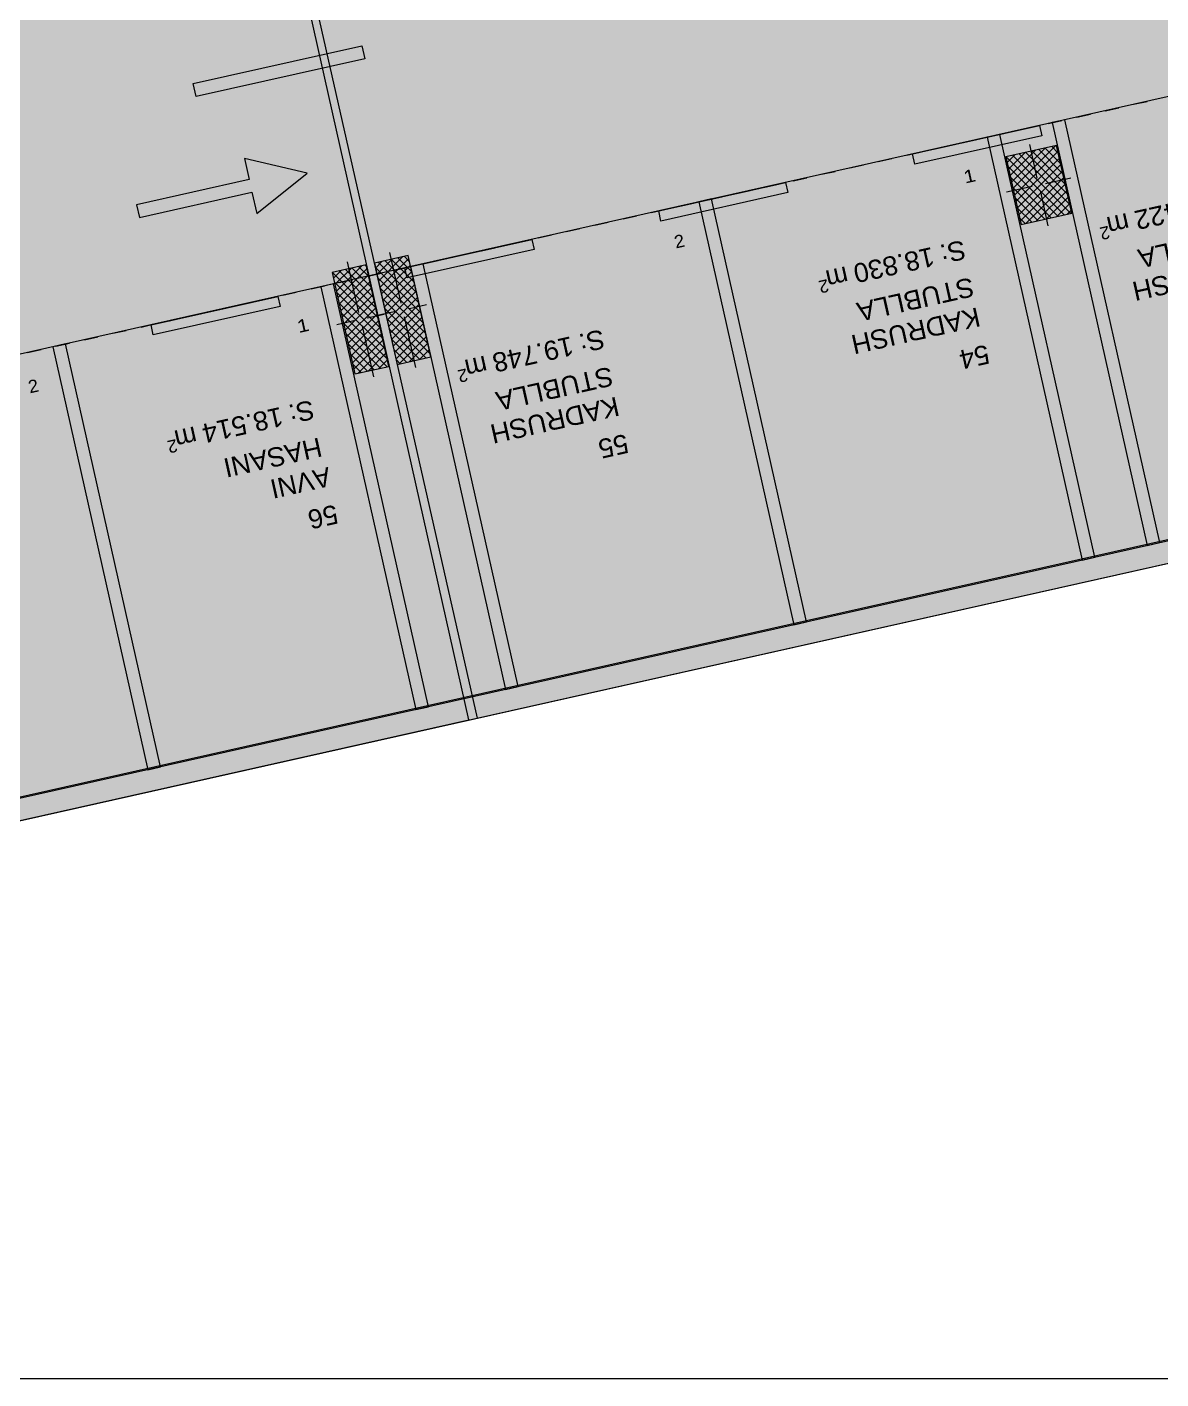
# Model space of a CAD drawing. Header units: centimetres. Extents: x -6805 to 4309, y -7338 to 617.
# Drawn here: x 135 to 1444, y -7296 to -5735 of the extents above; entities that cross this region are included whole.
import ezdxf

# ---------------------------------------------------------------- set-up
doc = ezdxf.new("R2010")
doc.units = ezdxf.units.CM
for name, color, linetype, true_color in [('PDF_ - MESI I RRUGES', 7, 'Continuous', 0x7f7f7f), ('PDF_ - rruga_ndarjet anesore', 7, 'Continuous', 0x7f7f7f), ('PDF_ - SHENJAT_RRUGA', 7, 'Continuous', 0x7f7f7f), ('PDF_065 Möbel Einrichtung', 7, 'Continuous', 0x7f7f7f), ('PDF_A - Akset', 7, 'Continuous', 0xfd4435), ('PDF_A - Pllaka Themel', 7, 'Continuous', 0x7f7f7f), ('PDF_A1 - Bodrumi -1', 7, 'Continuous', 0x7f7f7f)]:
    doc.layers.add(name, color=color, linetype=linetype, true_color=true_color)
for name, color, linetype in [('PDF_- GARAZHE', 7, 'Continuous'), ('PDF_A - Muret', 7, 'Continuous'), ('PDF_A - Shtyllat', 7, 'Continuous'), ('PDF_Geometry', 7, 'Continuous')]:
    doc.layers.add(name, color=color, linetype=linetype)
doc.styles.add('PDF Arial', font='')
doc.styles.get('PDF Arial').set_extended_font_data('Arial')

msp = doc.modelspace()

# ---------------------------------------------------------------- hatches: boundary and pattern name
at = {"layer": 'PDF_ - SHENJAT_RRUGA', "true_color": 0xffffff, "transparency": 33554559}
msp.add_hatch(color=7, dxfattribs=at).paths.add_polyline_path([(400.2, -5950.1), (394.7, -5925.6), (264.8, -5954.8), (261.5, -5940.1), (391.4, -5911), (385.9, -5886.6), (458.5, -5903.6)])
at = {"layer": 'PDF_A - Pllaka Themel', "true_color": 0xd5d5d5, "transparency": 33554559}
h = msp.add_hatch(color=254, dxfattribs=at)
h.paths.add_polyline_path([(-5581.9, -878.8), (-5581.9, -838.7), (-5657, -838.7), (-5657, -378.3), (-5642, -378.3), (-5642, 287.3), (-2884.7, 287.3), (-432.6, 287.3), (-419.8, 287.3), (978.3, 287.3), (978.3, -308.2), (1644.1, -308.2), (1644.1, -1142.4), (931, -1302.4), (1552.2, -1164.4), (1863.2, -2555.1), (1863.3, -2555.1), (2158.7, -3867.3), (2155.2, -3868), (2646.9, -6059.2), (2017.8, -6200.4), (2017.7, -6199.9), (-1597, -7011), (-1702.7, -6540.3), (-1846.3, -6572.5), (-1977, -6060.1), (-1982.5, -5964.4), (-1839, -5932.3), (-2055.7, -4966.3), (-2419.3, -4966.3), (-2929.7, -4966.3), (-2929.7, -2144.8), (-2909.7, -2144.8), (-2904.7, -1595.7), (-4731.2, -1619.4), (-4671.2, -1619.4), (-4671.2, -2159.8), (-5099, -2159.8), (-5102.5, -2159.8), (-5106, -2159.6), (-5109.5, -2159.4), (-5113, -2159), (-5116.5, -2158.6), (-5120, -2158), (-5123.4, -2157.4), (-5126.9, -2156.7), (-5130.3, -2155.8), (-5133.7, -2154.9), (-5137, -2153.9), (-5140.4, -2152.8), (-5143.6, -2151.6), (-5146.9, -2150.3), (-5150.1, -2148.9), (-5153.3, -2147.4), (-5156.4, -2145.9), (-5159.5, -2144.2), (-5162.6, -2142.5), (-5165.6, -2140.6), (-5168.5, -2138.7), (-5171.4, -2136.7), (-5174.3, -2134.7), (-5177, -2132.5), (-5179.7, -2130.3), (-5182.4, -2128), (-5185, -2125.6), (-5187.5, -2123.2), (-5189.9, -2120.6), (-5192.3, -2118.1), (-5194.6, -2115.4), (-5196.8, -2112.7), (-5199, -2109.9), (-5201.1, -2107.1), (-5203, -2104.2), (-5205, -2101.3), (-5206.8, -2098.3), (-5208.5, -2095.2), (-5210.2, -2092.1), (-5211.7, -2089), (-5213.2, -2085.8), (-5214.6, -2082.6), (-5215.9, -2079.3), (-5217.1, -2076), (-5218.2, -2072.7), (-5219.2, -2069.3), (-5220.2, -2065.9), (-5221, -2062.5), (-5221.7, -2059.1), (-5222.4, -2055.7), (-5222.9, -2052.2), (-5223.3, -2048.7), (-5223.7, -2045.2), (-5223.9, -2041.7), (-5224.1, -2038.2), (-5224.1, -2034.7), (-5224.1, -1589.4), (-5276.7, -1564.4), (-5842.1, -1564.4), (-5842.1, -878.8)])
h.paths.add_polyline_path([(-1884.8, -2746.4), (-1725.8, -2754.1), (-263.3, -2617.9), (-272, -2578.8), (-296.8, -2580.2), (-343.5, -2075.8), (-1348.1, -2129.8), (-1534.8, -2147.2), (-1533.4, -2162), (-1836.8, -2167.5), (-1836.8, -2147.5), (-1876.8, -2147.5), (-1876.8, -2187.5), (-1531.1, -2187), (-1493.3, -2681.2), (-1884.8, -2706.4)])
h.paths.add_polyline_path([(-452.6, -1589.4), (-91.9, -1583.4), (-92.3, -1174), (283, -1174), (283, -828.7), (-419.8, -828.7), (-427.6, -828.7), (-452.6, -828.7)])
h.paths.add_polyline_path([(413.2, -3713.8), (401.1, -3715.6), (389, -3717.6), (376.9, -3719.5), (364.9, -3721.6), (352.8, -3723.8), (340.8, -3726), (328.8, -3728.3), (316.8, -3730.7), (304.8, -3733.2)])
at = {"layer": 'PDF_A - Pllaka Themel', "true_color": 0xbfbfbf, "transparency": 33554559}
h = msp.add_hatch(color=9, dxfattribs=at)
h.paths.add_polyline_path([(-5637, -378.3), (-5637, -315.2), (-447.7, -308.2), (-447.7, -308.2), (963.5, -308.2), (963.5, -763.7), (936, -763.7), (936, -863.8), (963.5, -863.8), (964.8, -1337.1), (925.7, -1345.9), (892.3, -1353.4), (988.5, -1782.6), (1104.4, -2300.9), (1195, -2706.1), (1170.6, -2711.6), (1193.4, -2813), (1455.7, -3983.1), (1827.5, -5638), (1828.4, -5640.7), (1829.1, -5643.5), (1829.9, -5646.3), (1830.5, -5649.1), (1831, -5651.9), (1831.4, -5654.7), (1831.7, -5657.6), (1831.9, -5660.4), (1832, -5663.3), (1832, -5666.1), (1831.9, -5669), (1831.7, -5671.9), (1831.4, -5674.7), (1831, -5677.5), (1830.5, -5680.4), (1829.9, -5683.2), (1829.2, -5685.9), (1828.5, -5688.7), (1827.6, -5691.4), (1826.6, -5694.1), (1825.5, -5696.8), (1824.4, -5699.4), (1823.1, -5701.9), (1821.8, -5704.5), (1820.4, -5707), (1818.8, -5709.4), (1817.3, -5711.8), (1815.6, -5714.1), (1813.8, -5716.3), (1812, -5718.5), (1810.1, -5720.7), (1808.1, -5722.7), (1806, -5724.7), (1803.9, -5726.6), (1801.7, -5728.5), (1799.5, -5730.2), (1797.2, -5731.9), (1794.8, -5733.5), (1792.4, -5735.1), (1789.9, -5736.5), (1787.4, -5737.8), (1784.8, -5739.1), (1782.2, -5740.3), (1779.5, -5741.3), (1776.8, -5742.3), (-1865.8, -6559.8), (-1972, -6060.1), (1187.4, -5351.2), (1189.5, -5350.7), (1191.6, -5350.1), (1193.7, -5349.4), (1195.7, -5348.6), (1197.7, -5347.8), (1199.7, -5346.8), (1201.6, -5345.8), (1203.5, -5344.6), (1205.3, -5343.4), (1207.1, -5342.2), (1208.8, -5340.8), (1210.4, -5339.3), (1212, -5337.8), (1213.5, -5336.3), (1214.9, -5334.6), (1216.3, -5332.9), (1217.6, -5331.2), (1218.8, -5329.3), (1219.9, -5327.5), (1221, -5325.5), (1221.9, -5323.6), (1222.8, -5321.6), (1223.5, -5319.5), (1224.2, -5317.5), (1224.8, -5315.4), (1225.3, -5313.2), (1225.7, -5311.1), (1226, -5308.9), (1226.2, -5306.8), (1226.3, -5304.6), (1226.4, -5302.4), (1226.3, -5300.2), (1226.1, -5298), (1225.8, -5295.9), (1225.5, -5293.7), (1225, -5291.6), (967.7, -4148), (967.2, -4145.8), (966.5, -4143.7), (965.8, -4141.6), (964.9, -4139.5), (964, -4137.5), (963, -4135.5), (961.9, -4133.5), (960.7, -4131.7), (959.4, -4129.8), (958, -4128), (956.6, -4126.3), (955.1, -4124.7), (953.5, -4123.1), (951.9, -4121.6), (950.1, -4120.2), (948.4, -4118.8), (946.5, -4117.6), (944.6, -4116.4), (942.7, -4115.3), (940.7, -4114.2), (938.7, -4113.3), (936.6, -4112.5), (934.5, -4111.7), (932.3, -4111.1), (930.2, -4110.5), (928, -4110.1), (925.8, -4109.7), (923.6, -4109.5), (921.3, -4109.3), (919.1, -4109.3), (916.9, -4109.3), (914.6, -4109.5), (912.4, -4109.7), (910.2, -4110.1), (908, -4110.5), (526.4, -4196.1), (467.8, -4209.3), (455.6, -4213.1), (443.4, -4217), (431.2, -4221), (419.1, -4225.1), (406.9, -4229.3), (394.9, -4233.6), (382.8, -4238), (370.8, -4242.5), (358.8, -4247.1), (346.9, -4251.7), (335, -4256.5), (323.1, -4261.4), (311.3, -4266.3), (299.5, -4271.3), (287.8, -4276.4), (276.1, -4281.7), (264.4, -4287), (252.8, -4292.3), (241.2, -4297.8), (229.6, -4303.4), (218.1, -4309.1), (206.7, -4314.8), (195.3, -4320.7), (183.9, -4326.6), (172.6, -4332.6), (161.3, -4338.7), (150.1, -4344.9), (138.9, -4351.2), (127.8, -4357.5), (116.7, -4364), (105.7, -4370.5), (94.7, -4377.1), (83.8, -4383.8), (72.9, -4390.6), (62.1, -4397.5), (51.3, -4404.4), (40.6, -4411.4), (29.9, -4418.6), (19.3, -4425.8), (8.8, -4433), (-1.7, -4440.4), (-13.4, -4447.8), (-25.2, -4455.1), (-37, -4462.3), (-48.8, -4469.4), (-60.7, -4476.4), (-72.7, -4483.4), (-84.7, -4490.2), (-96.7, -4497), (-108.8, -4503.7), (-121, -4510.3), (-133.1, -4516.8), (-145.4, -4523.3), (-157.7, -4529.6), (-170, -4535.9), (-182.3, -4542.1), (-194.8, -4548.2), (-207.2, -4554.2), (-219.7, -4560.1), (-232.3, -4565.9), (-244.8, -4571.6), (-257.5, -4577.3), (-270.1, -4582.8), (-282.8, -4588.3), (-295.6, -4593.6), (-308.3, -4598.9), (-321.1, -4604.1), (-334, -4609.2), (-346.9, -4614.2), (-359.8, -4619.1), (-372.8, -4623.9), (-385.7, -4628.7), (-398.8, -4633.3), (-411.8, -4637.9), (-424.9, -4642.3), (-438, -4646.7), (-451.2, -4650.9), (-464.4, -4655.1), (-477.6, -4659.2), (-490.8, -4663.2), (-2040.8, -5011), (-2050.8, -4966.3), (-2414.3, -4966.3), (-2414.3, -4749.4), (-2414.6, -2387.8), (-2414.6, -2276.5), (-2415.1, -2272.8), (-2415.6, -2269.1), (-2416.3, -2265.4), (-2417.1, -2261.8), (-2417.9, -2258.1), (-2418.9, -2254.5), (-2419.9, -2251), (-2421.1, -2247.4), (-2422.3, -2243.9), (-2423.6, -2240.4), (-2425.1, -2236.9), (-2426.6, -2233.5), (-2428.2, -2230.2), (-2429.8, -2226.8), (-2431.6, -2223.5), (-2433.4, -2220.3), (-2435.4, -2217.1), (-2437.4, -2214), (-2439.5, -2210.9), (-2441.7, -2207.8), (-2443.9, -2204.9), (-2446.3, -2202), (-2448.7, -2199.1), (-2451.1, -2196.3), (-2453.7, -2193.6), (-2456.3, -2190.9), (-2459, -2188.3), (-2461.7, -2185.8), (-2464.6, -2183.4), (-2467.4, -2181), (-2470.4, -2178.7), (-2473.4, -2176.5), (-2476.4, -2174.4), (-2479.6, -2172.3), (-2482.7, -2170.3), (-2485.9, -2168.4), (-2489.2, -2166.6), (-2492.5, -2164.9), (-2495.8, -2163.2), (-2499.2, -2161.7), (-2502.7, -2160.2), (-2506.1, -2158.9), (-2509.6, -2157.6), (-2513.2, -2156.4), (-2904.7, -2164.8), (-2899.7, -1589.4), (-2414.3, -1589.4), (-2414.3, -828.7), (-4726.3, -828.7), (-4726.3, -1619.4), (-5219.2, -1619.3), (-5219.2, -2036.1), (-5219.2, -2034.7), (-5219.2, -1589.4), (-5271.7, -1564.4), (-5253.4, -1564.4), (-5253.4, -878.8), (-5577, -878.8), (-5577, -838.7), (-5652, -838.7), (-5652, -378.3)])
h.paths.add_polyline_path([(-1883.9, -1589.4), (-1863.8, -1589.4), (-1863.8, -1634.4), (-1863.9, -1634.4), (-1863.9, -2147.2), (-1836.5, -2147.5), (-1871.9, -2147.5), (-1871.9, -2187.5), (-1831.8, -2187.4), (-1831.8, -2147.5), (-1529.5, -2150.6), (-1526.5, -2182.5), (-1488.4, -2681.2), (-1718.5, -2706.4), (-1879.8, -2706.4), (-1879.8, -2746.4), (-1720.8, -2754.1), (-221.3, -2598.2), (-135.8, -2979.1), (-1425.4, -3268.5), (-1880.4, -3268.5), (-1873.5, -4356.8), (-1873.8, -4358.9), (-1873.9, -4361.1), (-1873.9, -4363.2), (-1873.9, -4365.3), (-1873.7, -4367.5), (-1873.5, -4369.6), (-1873.1, -4371.7), (-1872.7, -4373.8), (-1872.1, -4375.8), (-1871.5, -4377.9), (-1870.8, -4379.9), (-1869.9, -4381.8), (-1869, -4383.8), (-1868.1, -4385.7), (-1867, -4387.5), (-1865.8, -4389.3), (-1864.6, -4391), (-1863.3, -4392.7), (-1861.9, -4394.3), (-1860.4, -4395.9), (-1858.9, -4397.4), (-1857.3, -4398.8), (-1855.6, -4400.1), (-1853.9, -4401.4), (-1852.1, -4402.5), (-1850.3, -4403.6), (-1848.4, -4404.6), (-1846.5, -4405.6), (-1844.5, -4406.4), (-1842.5, -4407.1), (-1840.5, -4407.8), (-1838.4, -4408.4), (-1836.3, -4408.8), (-1834.2, -4409.2), (-1832.1, -4409.5), (-1830, -4409.6), (-1827.9, -4409.7), (-1825.7, -4409.7), (-1823.6, -4409.6), (-1821.5, -4409.4), (-1819.4, -4409.1), (-657.9, -4148.4), (-657.8, -4149), (-640.9, -4142.1), (-624, -4135.1), (-607.1, -4128.1), (-590.3, -4120.9), (-573.5, -4113.7), (-556.8, -4106.4), (-540.1, -4099), (-523.4, -4091.5), (-506.8, -4083.9), (-490.2, -4076.2), (-473.7, -4068.5), (-457.2, -4060.6), (-440.7, -4052.7), (-424.3, -4044.6), (-407.9, -4036.5), (-391.6, -4028.3), (-375.3, -4020), (-359.1, -4011.7), (-342.9, -4003.2), (-326.7, -3994.7), (-310.6, -3986), (-294.5, -3977.3), (-278.5, -3968.5), (-262.6, -3959.6), (-246.7, -3950.7), (-230.8, -3941.6), (-215, -3932.5), (-199.2, -3923.3), (-183.5, -3913.9), (-171.8, -3907.7), (-160, -3901.5), (-148.2, -3895.4), (-136.4, -3889.4), (-124.5, -3883.4), (-112.6, -3877.6), (-100.6, -3871.8), (-88.6, -3866.2), (-76.6, -3860.6), (-64.5, -3855.1), (-52.3, -3849.7), (-40.2, -3844.4), (-28, -3839.2), (-15.7, -3834), (-3.5, -3829), (8.9, -3824), (21.2, -3819.1), (33.6, -3814.4), (46, -3809.7), (58.5, -3805.1), (71, -3800.6), (83.5, -3796.1), (96, -3791.8), (108.6, -3787.6), (121.2, -3783.4), (133.9, -3779.4), (146.5, -3775.4), (159.2, -3771.5), (172, -3767.8), (184.7, -3764.1), (197.5, -3760.5), (210.3, -3757), (223.1, -3753.6), (236, -3750.3), (248.9, -3747.1), (261.8, -3743.9), (274.7, -3740.9), (287.6, -3738), (300.6, -3735.1), (313.6, -3732.4), (326.6, -3729.7), (339.6, -3727.2), (352.7, -3724.7), (365.8, -3722.3), (378.8, -3720.1), (391.9, -3717.9), (405, -3715.8), (418.2, -3713.8), (787.3, -3631), (789.4, -3630.5), (791.5, -3629.8), (793.5, -3629.1), (795.6, -3628.3), (797.6, -3627.5), (799.5, -3626.5), (801.4, -3625.4), (803.3, -3624.3), (805.1, -3623.1), (806.9, -3621.8), (808.6, -3620.4), (810.2, -3619), (811.8, -3617.5), (813.3, -3615.9), (814.7, -3614.2), (816.1, -3612.5), (817.4, -3610.8), (818.6, -3609), (819.7, -3607.1), (820.7, -3605.2), (821.7, -3603.2), (822.6, -3601.2), (823.4, -3599.2), (824.1, -3597.1), (824.7, -3595), (825.2, -3592.9), (825.6, -3590.8), (825.9, -3588.6), (826.2, -3586.4), (826.3, -3584.3), (826.3, -3582.1), (826.3, -3579.9), (826.1, -3577.7), (825.9, -3575.5), (825.6, -3573.4), (825.1, -3571.2), (681.4, -2927.9), (734.4, -2916), (711.6, -2814.6), (658.7, -2826.4), (288, -1174), (288, -828.7), (-447.7, -828.7), (-1883.9, -828.7)])

# ---------------------------------------------------------------- linework, layer by layer
at = {"layer": 'PDF_ - MESI I RRUGES', "lineweight": 0}
for points in [[(327, -5800), (521.6, -5756.4)], [(521.6, -5756.4), (525, -5771.4)], [(525, -5771.4), (330.4, -5815.2)], [(330.4, -5815.2), (327, -5800)]]:
    msp.add_lwpolyline(points, dxfattribs=at)
at = {"layer": 'PDF_ - MESI I RRUGES', "color": 7, "true_color": 0xffffff, "transparency": 33554559}
msp.add_solid([(521.6, -5756.4), (525, -5771.4), (327, -5800), (330.4, -5815.2)], dxfattribs=at)
at = {"layer": 'PDF_ - rruga_ndarjet anesore', "lineweight": 0}
for points in [[(1157.1, -5881.4), (1303.6, -5848.5)], [(1303.6, -5848.5), (1306.2, -5860.3)], [(1306.2, -5860.3), (1159.7, -5893.1)], [(1159.7, -5893.1), (1157.1, -5881.4)], [(864.1, -5947.1), (1010.6, -5914.3)], [(1010.6, -5914.3), (1013.2, -5926)], [(1013.2, -5926), (866.7, -5958.9)], [(866.7, -5958.9), (864.1, -5947.1)], [(571.1, -6012.9), (717.6, -5980)], [(720.3, -5991.7), (573.8, -6024.6)], [(717.6, -5980), (720.3, -5991.7)], [(573.8, -6024.6), (571.1, -6012.9)], [(278.2, -6078.6), (424.7, -6045.8)], [(424.7, -6045.8), (427.3, -6057.5)], [(427.3, -6057.5), (280.8, -6090.4)], [(280.8, -6090.4), (278.2, -6078.6)]]:
    msp.add_lwpolyline(points, dxfattribs=at)
at = {"layer": 'PDF_ - rruga_ndarjet anesore', "color": 7, "true_color": 0xffffff, "transparency": 33554559}
for points in [[(1157.1, -5881.4), (1303.6, -5848.5), (1159.7, -5893.1), (1306.2, -5860.3)], [(1010.6, -5914.3), (1013.2, -5926), (864.1, -5947.1), (866.7, -5958.9)], [(571.1, -6012.9), (717.6, -5980), (573.8, -6024.6), (720.3, -5991.7)], [(424.7, -6045.8), (427.3, -6057.5), (278.2, -6078.6), (280.8, -6090.4)]]:
    msp.add_solid(points, dxfattribs=at)
at = {"layer": 'PDF_ - SHENJAT_RRUGA', "lineweight": 0}
for points in [[(458.5, -5903.6), (385.9, -5886.6)], [(385.9, -5886.6), (391.4, -5911)], [(391.4, -5911), (261.5, -5940.1)], [(400.2, -5950.1), (458.5, -5903.6)], [(264.8, -5954.8), (394.7, -5925.6)], [(394.7, -5925.6), (400.2, -5950.1)], [(261.5, -5940.1), (264.8, -5954.8)]]:
    msp.add_lwpolyline(points, dxfattribs=at)
at = {"layer": 'PDF_- GARAZHE', "color": 254, "true_color": 0xccccff, "transparency": 33554559}
for points in [[(1569.8, -5788.8), (1679.4, -6277.1), (1288.2, -5852), (1397.7, -6340.3)], [(1288.2, -5852), (1397.7, -6340.3), (920.4, -5934.5), (1030, -6422.8)], [(920.6, -5935.5), (1030, -6422.8), (534.1, -6022.2), (643.5, -6509.5)], [(534, -6021.6), (643.5, -6509.5), (172.1, -6102.8), (281.6, -6590.7)], [(172.1, -6102.8), (281.6, -6590.7), (-171.7, -6179.9), (-62.2, -6667.9)]]:
    msp.add_solid(points, dxfattribs=at)
at = {"layer": 'PDF_065 Möbel Einrichtung', "lineweight": 0}
for points in [[(1333, -5841.9), (1318.4, -5845.2)], [(1318.4, -5845.2), (1428, -6333.5)], [(1442.6, -6330.2), (1333, -5841.9)], [(1258, -5858.8), (1243.3, -5862)], [(1243.3, -5862), (1352.9, -6350.3)], [(1367.6, -6347), (1258, -5858.8)], [(925.2, -5933.4), (910.5, -5936.7)], [(910.5, -5936.7), (1020.1, -6425)], [(1034.7, -6421.7), (925.2, -5933.4)], [(592.3, -6008.1), (577.7, -6011.4)], [(701.9, -6496.4), (592.3, -6008.1)], [(577.7, -6011.4), (687.3, -6499.7)], [(488.8, -6031.4), (474.1, -6034.7)], [(474.1, -6034.7), (583.7, -6522.9)], [(598.3, -6519.6), (488.8, -6031.4)], [(179.5, -6100.8), (164.9, -6104.1)], [(289.1, -6589), (179.5, -6100.8)], [(164.9, -6104.1), (274.5, -6592.3)], [(1428, -6333.5), (1442.6, -6330.2)], [(1352.9, -6350.3), (1367.6, -6347)], [(1020.1, -6425), (1034.7, -6421.7)], [(687.3, -6499.7), (701.9, -6496.4)], [(583.7, -6522.9), (598.3, -6519.6)], [(274.5, -6592.3), (289.1, -6589)]]:
    msp.add_lwpolyline(points, dxfattribs=at)
at = {"layer": 'PDF_065 Möbel Einrichtung', "color": 7, "true_color": 0xffffff, "transparency": 33554559}
for points in [[(1333, -5841.9), (1442.6, -6330.2), (1318.4, -5845.2), (1428, -6333.5)], [(1258, -5858.8), (1367.6, -6347), (1243.3, -5862), (1352.9, -6350.3)], [(925.2, -5933.4), (1034.7, -6421.7), (910.5, -5936.7), (1020.1, -6425)], [(592.3, -6008.1), (701.9, -6496.4), (577.7, -6011.4), (687.3, -6499.7)], [(488.8, -6031.4), (598.3, -6519.6), (474.1, -6034.7), (583.7, -6522.9)], [(179.5, -6100.8), (289.1, -6589), (164.9, -6104.1), (274.5, -6592.3)]]:
    msp.add_solid(points, dxfattribs=at)
at = {"layer": 'PDF_A - Akset', "color": 21, "lineweight": 0, "true_color": 0xff9955}
for points in [[(1412.2, -5824.1), (1427.7, -5820.7)], [(1436.3, -5818.7), (1436.3, -5818.7)], [(1346.7, -5838.8), (1362.3, -5835.4)], [(1370.9, -5833.4), (1370.9, -5833.4)], [(1379.5, -5831.5), (1395, -5828)], [(1403.6, -5826.1), (1403.6, -5826.1)], [(1281.3, -5853.5), (1296.8, -5850)], [(1305.4, -5848.1), (1305.4, -5848.1)], [(1314, -5846.2), (1329.5, -5842.7)], [(1338.1, -5840.8), (1338.1, -5840.8)], [(1215.8, -5868.2), (1231.3, -5864.7)], [(1239.9, -5862.8), (1239.9, -5862.8)], [(1248.6, -5860.9), (1264.1, -5857.4)], [(1272.7, -5855.5), (1272.7, -5855.5)], [(1150.4, -5882.9), (1165.9, -5879.4)], [(1174.5, -5877.5), (1174.5, -5877.5)], [(1183.1, -5875.6), (1198.6, -5872.1)], [(1207.2, -5870.1), (1207.2, -5870.1)], [(1076.3, -5899.5), (1076.3, -5899.5)], [(1084.9, -5897.6), (1100.4, -5894.1)], [(1109, -5892.2), (1109, -5892.2)], [(1117.6, -5890.2), (1133.2, -5886.8)], [(1141.8, -5884.8), (1141.8, -5884.8)], [(1010.9, -5914.2), (1010.9, -5914.2)], [(1019.5, -5912.3), (1035, -5908.8)], [(1043.6, -5906.9), (1043.6, -5906.9)], [(1052.2, -5904.9), (1067.7, -5901.5)], [(921.3, -5934.3), (936.8, -5930.8)], [(945.4, -5928.9), (945.4, -5928.9)], [(954, -5927), (969.5, -5923.5)], [(978.1, -5921.6), (978.1, -5921.6)], [(986.7, -5919.6), (1002.2, -5916.1)], [(855.8, -5949), (871.3, -5945.5)], [(879.9, -5943.6), (879.9, -5943.6)], [(888.6, -5941.7), (904.1, -5938.2)], [(912.7, -5936.2), (912.7, -5936.2)], [(790.4, -5963.7), (805.9, -5960.2)], [(814.5, -5958.3), (814.5, -5958.3)], [(823.1, -5956.3), (838.6, -5952.9)], [(847.2, -5950.9), (847.2, -5950.9)], [(724.9, -5978.4), (740.4, -5974.9)], [(749, -5973), (749, -5973)], [(757.6, -5971), (773.1, -5967.6)], [(781.8, -5965.6), (781.8, -5965.6)], [(659.5, -5993.1), (675, -5989.6)], [(683.6, -5987.7), (683.6, -5987.7)], [(692.2, -5985.7), (707.7, -5982.2)], [(716.3, -5980.3), (716.3, -5980.3)], [(594, -6007.8), (609.5, -6004.3)], [(618.1, -6002.3), (618.1, -6002.3)], [(626.7, -6000.4), (642.2, -5996.9)], [(650.8, -5995), (650.8, -5995)], [(519.9, -6024.4), (519.9, -6024.4)], [(528.5, -6022.4), (544.1, -6019)], [(552.7, -6017), (552.7, -6017)], [(561.3, -6015.1), (576.8, -6011.6)], [(585.4, -6009.7), (585.4, -6009.7)], [(454.5, -6039.1), (454.5, -6039.1)], [(463.1, -6037.1), (478.6, -6033.7)], [(487.2, -6031.7), (487.2, -6031.7)], [(495.8, -6029.8), (511.3, -6026.3)], [(364.9, -6059.2), (380.4, -6055.7)], [(389, -6053.8), (389, -6053.8)], [(397.6, -6051.8), (413.1, -6048.3)], [(421.8, -6046.4), (421.8, -6046.4)], [(430.4, -6044.5), (445.9, -6041)], [(299.4, -6073.9), (314.9, -6070.4)], [(323.6, -6068.4), (323.6, -6068.4)], [(332.2, -6066.5), (347.7, -6063)], [(356.3, -6061.1), (356.3, -6061.1)], [(234, -6088.5), (249.5, -6085.1)], [(258.1, -6083.1), (258.1, -6083.1)], [(266.7, -6081.2), (282.2, -6077.7)], [(290.8, -6075.8), (290.8, -6075.8)], [(168.5, -6103.2), (184, -6099.8)], [(192.6, -6097.8), (192.6, -6097.8)], [(201.3, -6095.9), (216.8, -6092.4)], [(225.4, -6090.5), (225.4, -6090.5)], [(135.8, -6110.6), (151.3, -6107.1)], [(159.9, -6105.2), (159.9, -6105.2)]]:
    msp.add_lwpolyline(points, dxfattribs=at)
at = {"layer": 'PDF_A - Muret', "lineweight": 0}
for points in [[(-1770.1, -7076.6), (2655.7, -6084)], [(2022.7, -6200.3), (-1751.2, -7046.7)]]:
    msp.add_lwpolyline(points, dxfattribs=at)
at = {"layer": 'PDF_A - Muret', "transparency": 33554559}
msp.add_solid([(-1745.7, -7071.1), (-1751.2, -7046.7), (2631.2, -6089.5), (2625.8, -6065.1)], dxfattribs=at)
at = {"layer": 'PDF_A - Pllaka Themel', "lineweight": 0}
for points in [[(1776.8, -5742.3), (-1865.8, -6559.8)], [(649.1, -6534), (2655.7, -6084)], [(2017.7, -6199.9), (-1597, -7011)], [(-1770.1, -7076.6), (649.1, -6534)]]:
    msp.add_lwpolyline(points, dxfattribs=at)
at = {"layer": 'PDF_A - Shtyllat', "lineweight": 0}
for points in [[(1323.4, -5871.7), (1264.8, -5884.8)], [(1332.2, -5951.7), (1265.2, -5884.7)], [(1266.2, -5891.4), (1275.1, -5882.5)], [(1267.9, -5898.9), (1287, -5879.8)], [(1269.6, -5906.4), (1298.9, -5877.1)], [(1271.3, -5913.9), (1310.7, -5874.5)], [(1339.7, -5950), (1272.7, -5883)], [(1273, -5921.4), (1322.6, -5871.8)], [(1274.7, -5928.9), (1324.9, -5878.7)], [(1338.6, -5939.8), (1280.2, -5881.3)], [(1336, -5927.9), (1287.7, -5879.6)], [(1301.1, -5909.5), (1292.3, -5870.4)], [(1333.3, -5916.1), (1295.2, -5878)], [(1330.7, -5904.2), (1302.7, -5876.3)], [(1328, -5892.3), (1310.3, -5874.6)], [(1325.3, -5880.5), (1317.8, -5872.9)], [(1340.9, -5949.8), (1323.4, -5871.7)], [(1264.8, -5884.8), (1282.3, -5962.9)], [(1324.7, -5953.4), (1267.3, -5896)], [(1276.4, -5936.4), (1326.6, -5886.2)], [(1278, -5944), (1328.3, -5893.7)], [(1317.2, -5955.1), (1269.9, -5907.9)], [(1279.7, -5951.5), (1330, -5901.2)], [(1281.4, -5959), (1331.7, -5908.7)], [(1310.6, -5915.5), (1339.9, -5909)], [(1295, -5919), (1265.7, -5925.6)], [(1309.6, -5956.8), (1272.6, -5919.7)], [(1288, -5961.7), (1333.4, -5916.2)], [(1299.8, -5959), (1335, -5923.8)], [(1302.8, -5917.3), (1302.8, -5917.3)], [(1304.6, -5925.1), (1313.3, -5964.2)], [(1311.7, -5956.3), (1336.7, -5931.3)], [(1302.1, -5958.5), (1275.3, -5931.6)], [(1294.6, -5960.2), (1277.9, -5943.5)], [(1323.5, -5953.7), (1338.4, -5938.8)], [(1335.4, -5951), (1340.1, -5946.3)], [(1287.1, -5961.8), (1280.6, -5955.3)], [(1282.3, -5962.9), (1340.9, -5949.8)], [(526.4, -6009.5), (487.3, -6018.2)], [(518.2, -6064.6), (505.1, -6006)], [(552.7, -6126.7), (526.4, -6009.5)], [(575, -5998.6), (536, -6007.3)], [(536, -6007.3), (562.2, -6124.5)], [(537.3, -6013.1), (545.1, -6005.3)], [(538.9, -6020.7), (557, -6002.6)], [(587.3, -6053.2), (540.4, -6006.3)], [(540.6, -6028.2), (568.8, -5999.9)], [(542.3, -6035.7), (575.8, -6002.2)], [(584.6, -6041.4), (547.9, -6004.6)], [(566.9, -6053.7), (553.7, -5995.1)], [(582, -6029.5), (555.4, -6003)], [(579.3, -6017.6), (562.9, -6001.3)], [(576.6, -6005.8), (570.4, -5999.6)], [(601.3, -6115.8), (575, -5998.6)], [(487.3, -6018.2), (513.6, -6135.4)], [(540, -6070.4), (487.8, -6018.1)], [(488.8, -6024.8), (497.7, -6015.9)], [(490.5, -6032.3), (509.5, -6013.3)], [(492.1, -6039.8), (521.4, -6010.6)], [(493.8, -6047.4), (527.3, -6013.9)], [(537.4, -6058.5), (495.3, -6016.4)], [(495.5, -6054.9), (529, -6021.4)], [(534.7, -6046.6), (502.8, -6014.8)], [(532, -6034.8), (510.3, -6013.1)], [(529.4, -6022.9), (517.8, -6011.4)], [(526.7, -6011.1), (525.4, -6009.7)], [(589.9, -6065.1), (537, -6012.2)], [(592.6, -6076.9), (539.7, -6024)], [(544, -6043.2), (577.5, -6009.7)], [(545.7, -6050.7), (579.2, -6017.2)], [(547.4, -6058.2), (580.9, -6024.7)], [(542.7, -6082.2), (489.8, -6029.3)], [(497.2, -6062.4), (530.7, -6028.9)], [(498.9, -6069.9), (532.4, -6036.4)], [(595.3, -6088.8), (542.4, -6035.9)], [(549.1, -6065.7), (582.6, -6032.2)], [(550.7, -6073.3), (584.3, -6039.7)], [(545.4, -6094.1), (492.5, -6041.2)], [(548, -6106), (495.1, -6053.1)], [(500.6, -6077.4), (534.1, -6043.9)], [(502.3, -6084.9), (535.8, -6051.4)], [(597.9, -6100.7), (545, -6047.8)], [(552.4, -6080.8), (585.9, -6047.3)], [(554.1, -6088.3), (587.6, -6054.8)], [(576.4, -6059.8), (596, -6055.4)], [(550.7, -6117.8), (497.8, -6064.9)], [(504, -6092.4), (537.5, -6058.9)], [(505.6, -6100), (539.1, -6066.5)], [(527.8, -6070.7), (547.3, -6066.3)], [(560.8, -6063.3), (541.3, -6067.7)], [(600.6, -6112.5), (547.7, -6059.6)], [(595.8, -6117), (550.3, -6071.5)], [(555.8, -6095.8), (589.3, -6062.3)], [(557.5, -6103.3), (591, -6069.8)], [(568.6, -6061.5), (568.6, -6061.5)], [(570.4, -6069.4), (583.5, -6127.9)], [(512.2, -6074.2), (492.6, -6078.6)], [(550.8, -6127.1), (500.4, -6076.8)], [(507.3, -6107.5), (540.8, -6074)], [(509, -6115), (542.5, -6081.5)], [(520, -6072.5), (520, -6072.5)], [(521.7, -6080.3), (534.9, -6138.9)], [(588.3, -6118.7), (553, -6083.3)], [(559.2, -6110.8), (592.7, -6077.3)], [(560.9, -6118.3), (594.4, -6084.8)], [(543.2, -6128.8), (503.1, -6088.6)], [(535.7, -6130.5), (505.8, -6100.5)], [(510.7, -6122.5), (544.2, -6089)], [(512.4, -6130), (545.9, -6096.5)], [(580.8, -6120.4), (555.7, -6095.2)], [(564.4, -6124), (596, -6092.3)], [(576.2, -6121.4), (597.7, -6099.9)], [(528.2, -6132.2), (508.4, -6112.4)], [(516.9, -6134.7), (547.6, -6104)], [(528.8, -6132), (549.3, -6111.5)], [(573.3, -6122), (558.3, -6107.1)], [(562.2, -6124.5), (601.3, -6115.8)], [(588.1, -6118.7), (599.4, -6107.4)], [(599.9, -6116.1), (601.1, -6114.9)], [(520.7, -6133.8), (511.1, -6124.2)], [(513.6, -6135.4), (552.7, -6126.7)], [(540.6, -6129.4), (551, -6119)], [(552.5, -6126.7), (552.6, -6126.6)], [(565.8, -6123.7), (561, -6118.9)]]:
    msp.add_lwpolyline(points, dxfattribs=at)
at = {"layer": 'PDF_A - Shtyllat', "color": 8, "true_color": 0x7f7f7f, "transparency": 33554559}
for points in [[(1340.9, -5949.8), (1282.3, -5962.9), (1323.4, -5871.7), (1264.8, -5884.8)], [(552.7, -6126.7), (513.6, -6135.4), (526.4, -6009.5), (487.3, -6018.2)], [(601.3, -6115.8), (562.2, -6124.5), (575, -5998.6), (536, -6007.3)]]:
    msp.add_solid(points, dxfattribs=at)
at = {"layer": 'PDF_A1 - Bodrumi -1', "lineweight": 0}
for points in [[(645.1, -6534.9), (190.1, -4507.1)], [(206.4, -4550.7), (654.7, -6532.8)], [(654.7, -6532.8), (2655.7, -6084)], [(-1770.1, -7076.6), (645.1, -6534.9)]]:
    msp.add_lwpolyline(points, dxfattribs=at)
at = {"layer": 'PDF_Geometry', "lineweight": 0}
msp.add_lwpolyline([(4308.7, -7295.8), (-6615.6, -7295.8)], dxfattribs=at)

# ---------------------------------------------------------------- texts
at = {"layer": 'PDF_- GARAZHE', "attachment_point": 7, "rotation": 192.6, "style": 'PDF Arial'}
for s, insert, char_height in [('\\W1.001441;14.422', (1503.9, -5927.1), 22.107), ('\\W1.000269;m', (1404.6, -5949.3), 22.107), ('\\W1.001199;STUBLLA', (1549.6, -5961.8), 22.107), ('\\W1.001521;2', (1383.1, -5964.2), 14.59), ('\\W1.001478;18.830', (1179.4, -5988.3), 22.107), ('\\W1.002323;S:', (1215.6, -5980.2), 22.107), ('\\W1.000715;KADRUSH', (1556.5, -5996.5), 22.107), ('\\W1.000269;m', (1080.3, -6010.9), 22.107), ('\\W1.001199;STUBLLA', (1225.2, -6023.3), 22.107), ('\\W1.001521;2', (1058.7, -6025.8), 14.59), ('\\W1.000715;KADRUSH', (1232.1, -6058), 22.107), ('\\W1.002323;S:', (798.9, -6083.3), 22.107), ('\\W1.001342;19.748', (762.8, -6091.4), 22.107), ('\\W1.000726;54', (1242.8, -6101), 22.107), ('\\W1.000269;m', (663.7, -6114), 22.107), ('\\W1.001521;2', (642.1, -6128.9), 14.59), ('\\W1.001199;STUBLLA', (808.6, -6126.4), 22.107), ('\\W1.002323;S:', (463.8, -6164.9), 22.107), ('\\W1.000715;KADRUSH', (815.5, -6161.2), 22.107), ('\\W1.001141;18.514', (427.7, -6173), 22.107), ('\\W1.000269;m', (328.6, -6195.7), 22.107), ('\\W1.001521;2', (307, -6210.5), 14.59), ('\\W1.000648;HASANI', (472.4, -6208.3), 22.107), ('\\W1.001846;55', (826.2, -6204.1), 22.107), ('\\W0.976511;AVNI', (482.8, -6242.7), 22.107), ('\\W1.000788;56', (491, -6285.7), 22.107)]:
    msp.add_mtext(s, dxfattribs=dict(at, insert=insert, char_height=char_height))
at = {"layer": 'PDF_065 Möbel Einrichtung', "char_height": 14.738, "attachment_point": 7, "rotation": 12.6, "style": 'PDF Arial'}
for s, insert in [('\\W1.191871;1', (1217.8, -5915.6)), ('\\W1.016485;2', (883.9, -5990.6)), ('\\W1.191871;1', (448.6, -6088.2)), ('\\W1.016485;2', (138.3, -6157.9))]:
    msp.add_mtext(s, dxfattribs=dict(at, insert=insert))

doc.saveas('drawing.dxf')
